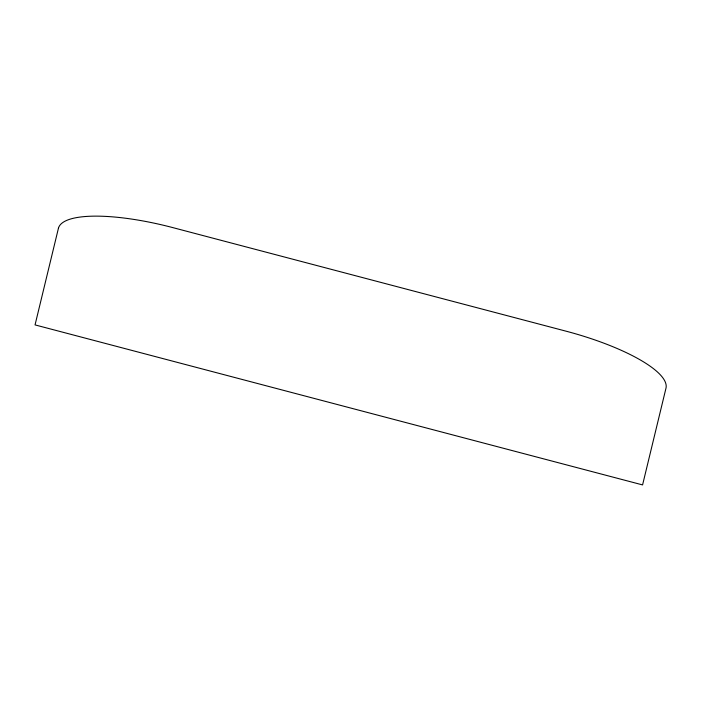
<?xml version="1.0" encoding="UTF-8"?>
<svg xmlns="http://www.w3.org/2000/svg" width="701" height="701" viewBox="0 0 701 701"><rect width="100%" height="100%" fill="white"/><g stroke="black" fill="none" stroke-linecap="round" stroke-linejoin="round"><path stroke-width="1.05" d="M58.42 228.307L35.05 324.905L642.58 484.917L665.95 388.319A110.872 29.81 14.8 0 0 565.751 331.1L172.639 227.562A110.872 29.81 14.8 0 0 58.42 228.307"/></g></svg>
